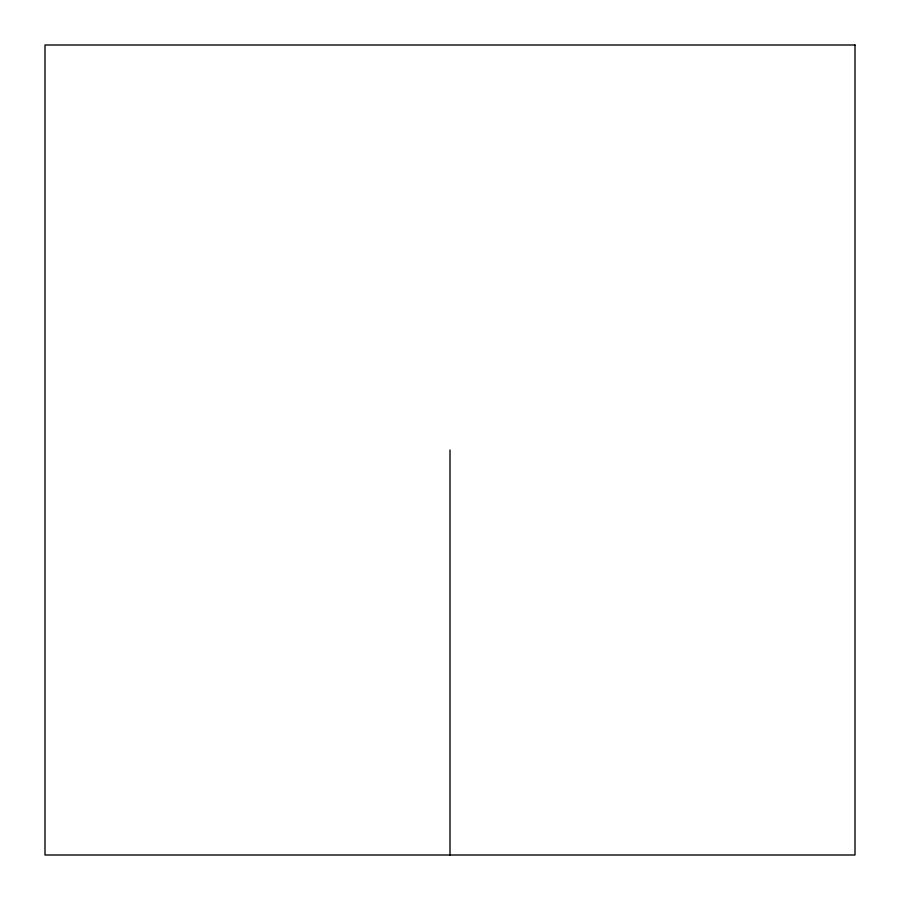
<?xml version="1.0" encoding="UTF-8"?>
<svg xmlns="http://www.w3.org/2000/svg" width="900" height="900" viewBox="0 0 900 900"><rect width="100%" height="100%" fill="white"/><g stroke="black" fill="none" stroke-linecap="round" stroke-linejoin="round"><path stroke-width="1.35" d="M450 450L450 855M855 45L45 45L45 855L855 855L855 45"/></g></svg>
